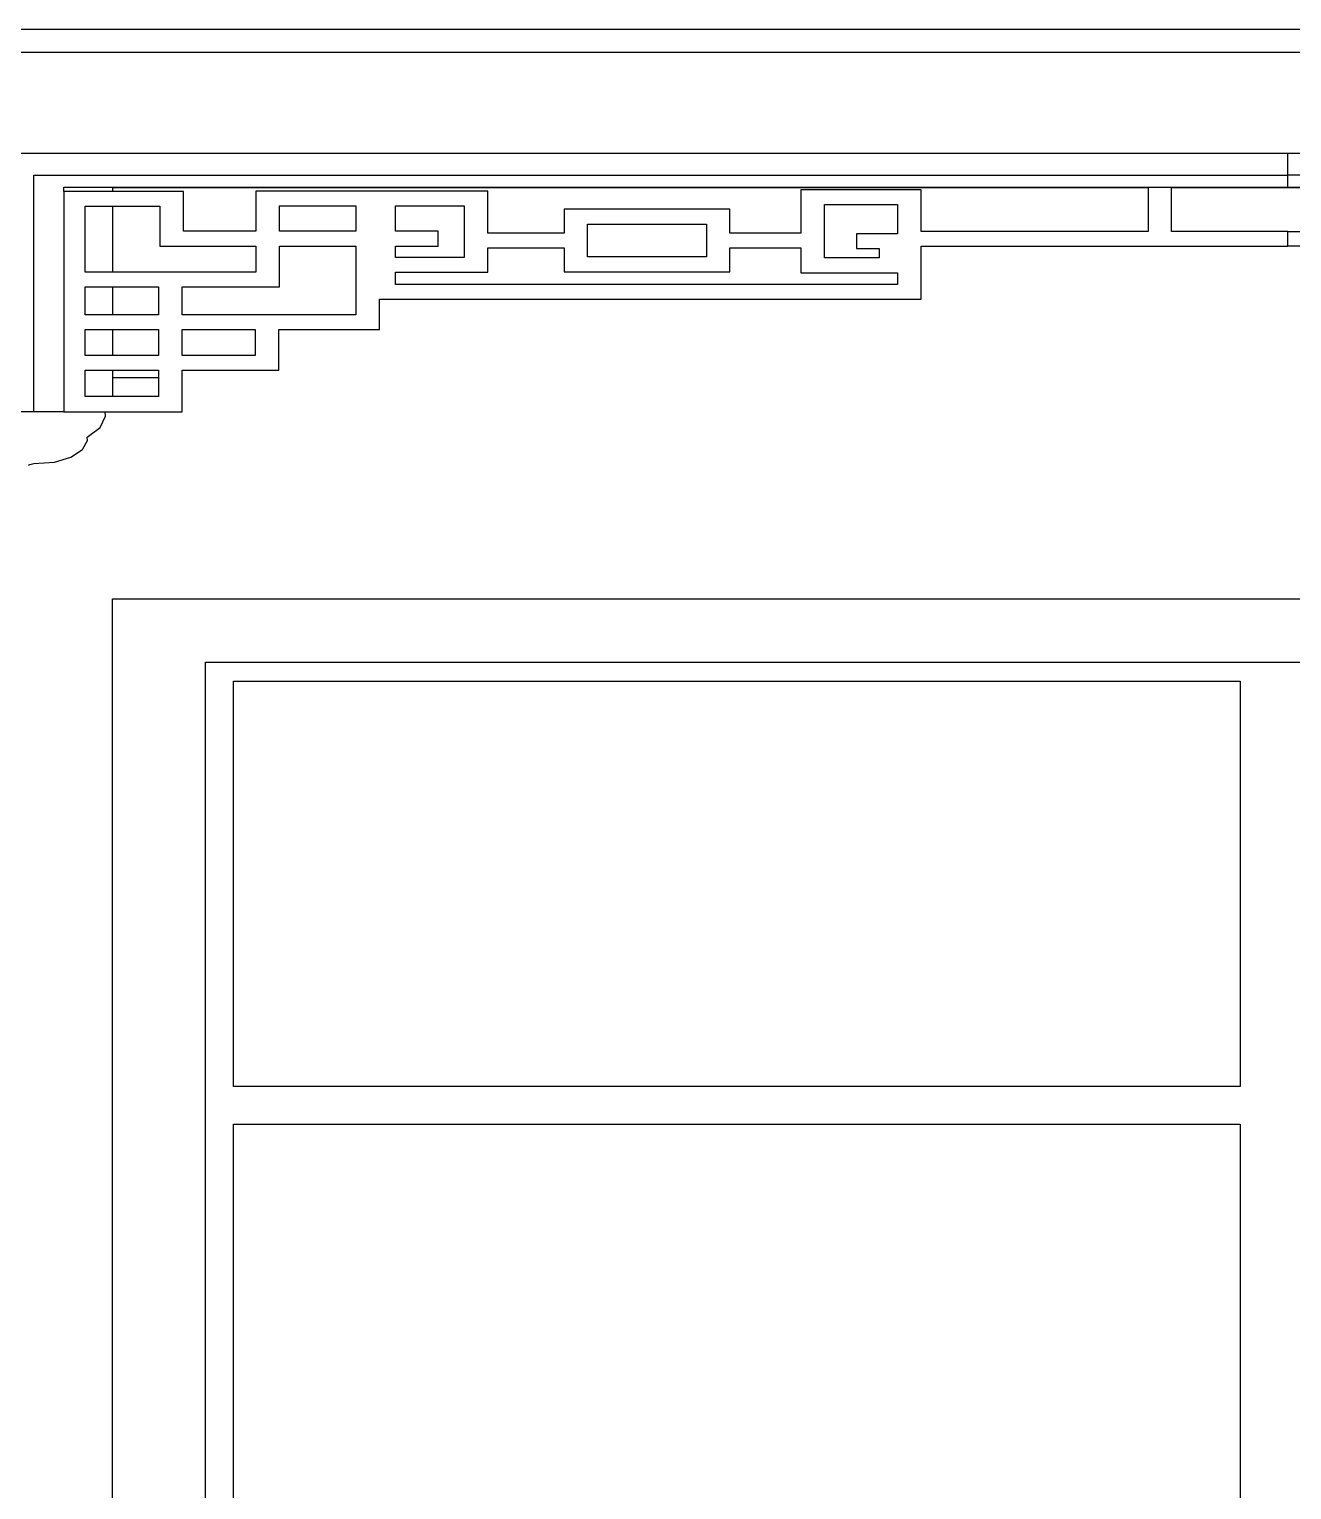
# Model space of a CAD drawing. Extents: x -24961 to 905641, y -154323 to 635957.
# Drawn here: x 411422 to 413416, y -142015 to -139708 of the extents above; entities that cross this region are included whole.
import ezdxf

# ---------------------------------------------------------------- set-up
doc = ezdxf.new("R2010")
doc.units = 0
doc.header["$LTSCALE"] = 1000
doc.header["$MEASUREMENT"] = 0
doc.layers.add('DOTE', color=1, linetype='Continuous')
doc.layers.add('窗', color=154, linetype='Continuous')

msp = doc.modelspace()

# ---------------------------------------------------------------- linework, layer by layer
for p, q in [((428053.6, -139744.5), (402953.6, -139744.5)), ((413410, -139904.5), (411362.8, -139904.5)), ((413410, -139938.6), (413410, -139904.5)), ((415413.6, -139904.5), (413410, -139904.5)), ((411428.9, -139938.6), (413410, -139938.6)), ((411428.9, -140312.1), (411428.9, -139938.6)), ((413410, -139957.4), (413410, -139938.6)), ((415391.1, -139938.6), (413410, -139938.6)), ((411476.4, -139964.2), (411476.4, -139957.4)), ((411476.4, -139957.4), (411553.6, -139957.4)), ((411476.4, -139964.2), (411476.4, -140312.1)), ((411553.6, -139964.2), (411476.4, -139964.2)), ((411553.6, -139957.4), (413189.2, -139957.4)), ((411553.6, -139957.4), (411553.6, -139957.9)), ((411553.6, -139957.9), (413189.2, -139957.9)), ((411553.6, -139957.9), (411553.6, -139964.2)), ((411665.4, -139964.2), (411553.6, -139964.2)), ((411665.4, -140027.2), (411665.4, -139964.2)), ((411779.8, -139963.7), (411779.9, -140027.2)), ((412146.3, -139963.7), (411779.8, -139963.7)), ((412146.3, -140030.1), (412146.3, -139963.7)), ((412640.7, -139961.5), (412640.7, -140030.1)), ((412830.8, -139961.5), (412640.7, -139961.5)), ((412830.8, -140027.3), (412830.8, -139961.5)), ((413189.2, -139957.4), (413226.4, -139957.4)), ((413189.2, -139957.4), (413189.2, -139957.9)), ((413189.2, -139957.9), (413189.2, -140027.3)), ((413226.4, -139957.9), (413226.4, -139957.4)), ((413226.4, -139957.4), (413410, -139957.4)), ((413226.4, -139957.9), (413593.6, -139957.9)), ((413226.4, -140027.3), (413226.4, -139957.9)), ((413410, -139957.4), (413593.6, -139957.4)), ((411817, -139987.1), (411937.9, -139987.1)), ((411817, -140027.2), (411817, -139987.1)), ((411937.9, -139987.1), (411937.9, -140027.2)), ((412000.5, -139987.1), (412109.1, -139987.1)), ((412000.5, -140027.2), (412000.5, -139987.1)), ((412109.1, -139987.1), (412109.1, -140068.4)), ((412677.9, -139984.9), (412793.7, -139984.9)), ((412677.9, -140069), (412677.9, -139984.9)), ((412793.7, -139984.9), (412793.7, -140030.9)), ((411510, -140091.6), (411510, -139987.7)), ((411510, -139987.7), (411553.6, -139987.7)), ((411553.6, -139987.7), (411553.6, -140091.6)), ((411553.6, -139987.7), (411628.2, -139987.7)), ((411628.2, -139987.7), (411628.2, -140050.6)), ((412266.7, -139992.4), (412266.7, -140030.1)), ((412528.8, -139992.4), (412266.7, -139992.4)), ((412528.8, -140030.1), (412528.8, -139992.4)), ((411779.9, -140027.2), (411665.4, -140027.2)), ((411937.9, -140027.2), (411817, -140027.2)), ((412068.1, -140027.2), (412000.5, -140027.2)), ((412068.1, -140050.6), (412068.1, -140027.2)), ((412266.7, -140030.1), (412146.3, -140030.1)), ((412303.8, -140067.7), (412303.8, -140015.9)), ((412303.8, -140015.9), (412491.6, -140015.9)), ((412491.6, -140015.9), (412491.6, -140067.7)), ((412640.7, -140030.1), (412528.8, -140030.1)), ((412728.7, -140030.9), (412728.7, -140054.3)), ((412793.7, -140030.9), (412728.7, -140030.9)), ((413189.2, -140027.3), (412830.8, -140027.3)), ((413410, -140027.3), (413226.4, -140027.3)), ((413410, -140027.3), (413593.6, -140027.3)), ((413410, -140050.8), (413410, -140027.3)), ((411628.2, -140050.6), (411779.8, -140050.6)), ((411779.8, -140050.6), (411779.8, -140091.6)), ((411817, -140050.6), (411937.9, -140050.6)), ((411817, -140115), (411817, -140050.6)), ((411937.9, -140050.6), (411937.9, -140159)), ((412000.5, -140050.6), (412068.1, -140050.6)), ((412000.5, -140068.4), (412000.5, -140050.6)), ((412146.3, -140053.5), (412266.7, -140053.5)), ((412146.3, -140091.8), (412146.3, -140053.5)), ((412266.7, -140053.5), (412266.7, -140091.2)), ((412528.8, -140053.5), (412640.7, -140053.5)), ((412528.8, -140091.2), (412528.8, -140053.5)), ((412640.7, -140053.5), (412640.7, -140092.5)), ((412728.7, -140054.3), (412764.3, -140054.3)), ((412764.3, -140054.3), (412764.3, -140069)), ((412830.8, -140050.8), (413410, -140050.8)), ((412830.8, -140134.6), (412830.8, -140050.8)), ((413989.2, -140050.8), (413410, -140050.8)), ((412109.1, -140068.4), (412000.5, -140068.4)), ((412491.6, -140067.7), (412303.8, -140067.7)), ((412764.3, -140069), (412677.9, -140069)), ((411553.6, -140091.6), (411510, -140091.6)), ((411779.8, -140091.6), (411553.6, -140091.6)), ((412000.5, -140091.8), (412146.3, -140091.8)), ((412000.5, -140111.2), (412000.5, -140091.8)), ((412266.7, -140091.2), (412528.8, -140091.2)), ((412640.7, -140092.5), (412793.7, -140092.5)), ((412793.7, -140092.5), (412793.7, -140111.2)), ((411510, -140159), (411510, -140115)), ((411510, -140115), (411553.6, -140115)), ((411553.6, -140115), (411553.6, -140159)), ((411553.6, -140115), (411626.3, -140115)), ((411626.3, -140115), (411626.3, -140159)), ((411663.5, -140115), (411817, -140115)), ((411663.5, -140159), (411663.5, -140115)), ((412793.7, -140111.2), (412000.5, -140111.2)), ((411975, -140134.6), (412830.8, -140134.6)), ((411975, -140182.5), (411975, -140134.6)), ((411553.6, -140159), (411510, -140159)), ((411626.3, -140159), (411553.6, -140159)), ((411937.9, -140159), (411663.5, -140159)), ((411510, -140223.1), (411510, -140182.5)), ((411510, -140182.5), (411553.6, -140182.5)), ((411553.6, -140182.5), (411553.6, -140223.1)), ((411553.6, -140182.5), (411626.3, -140182.5)), ((411626.3, -140182.5), (411626.3, -140223.1)), ((411663.5, -140182.5), (411778.9, -140182.5)), ((411663.5, -140223.1), (411663.5, -140182.5)), ((411778.9, -140182.5), (411778.9, -140223.1)), ((411816, -140182.5), (411975, -140182.5)), ((411816, -140246.6), (411816, -140182.5)), ((411553.6, -140223.1), (411510, -140223.1)), ((411626.3, -140223.1), (411553.6, -140223.1)), ((411778.9, -140223.1), (411663.5, -140223.1)), ((411510, -140288.3), (411510, -140246.6)), ((411510, -140246.6), (411553.6, -140246.6)), ((411553.6, -140246.6), (411626.3, -140246.6)), ((411553.6, -140246.6), (411553.6, -140257.9)), ((411553.6, -140257.9), (411626.3, -140257.9)), ((411553.6, -140257.9), (411553.6, -140288.3)), ((411626.3, -140246.6), (411626.3, -140257.9)), ((411626.3, -140257.9), (411626.3, -140288.3)), ((411663.5, -140246.6), (411816, -140246.6)), ((411663.5, -140257.9), (411663.5, -140246.6)), ((411663.5, -140307.9), (411663.5, -140257.9)), ((411553.6, -140288.3), (411510, -140288.3)), ((411626.3, -140288.3), (411553.6, -140288.3)), ((411663.5, -140312.1), (411663.5, -140307.9)), ((411428.9, -140312.1), (411362.8, -140312.1)), ((411476.4, -140312.1), (411428.9, -140312.1)), ((411476.4, -140312.1), (411541.9, -140312.1)), ((411533.8, -140337.1), (411542.2, -140319.4)), ((411542.2, -140319.4), (411541.9, -140312.1)), ((411541.9, -140312.1), (411553.6, -140312.1)), ((411553.6, -140312.1), (411663.5, -140312.1)), ((411513.6, -140352.4), (411533.8, -140337.1)), ((411513.7, -140357.4), (411513.6, -140352.4)), ((411487.8, -140384), (411506.2, -140372)), ((411506.2, -140372), (411513.7, -140357.4)), ((411420.7, -140396.8), (411422.6, -140395.7)), ((411422.6, -140395.7), (411429.2, -140394.1)), ((411429.2, -140394.1), (411461.6, -140391.6)), ((411461.6, -140391.6), (411487.8, -140384))]:
    msp.add_line(p, q)
at = {"layer": 'DOTE'}
msp.add_line((393730.1, -139707.9), (442830.8, -139707.9), dxfattribs=at)
at = {"layer": '窗'}
for p, q in [((411553.6, -143607.9), (411553.6, -140607.9)), ((411553.6, -140607.9), (415203.6, -140607.9)), ((411700.3, -140707.9), (415056.9, -140707.9)), ((411700.3, -143507.9), (411700.3, -140707.9)), ((411744.4, -140737.9), (413334.6, -140737.9)), ((411744.4, -141377.9), (411744.4, -140737.9)), ((413334.6, -140737.9), (413334.6, -141377.9)), ((413334.6, -141377.9), (411744.4, -141377.9)), ((411744.4, -141437.9), (413334.6, -141437.9)), ((411744.4, -143477.9), (411744.4, -141437.9)), ((413334.6, -141437.9), (413334.6, -143477.9))]:
    msp.add_line(p, q, dxfattribs=at)

doc.saveas('drawing.dxf')
